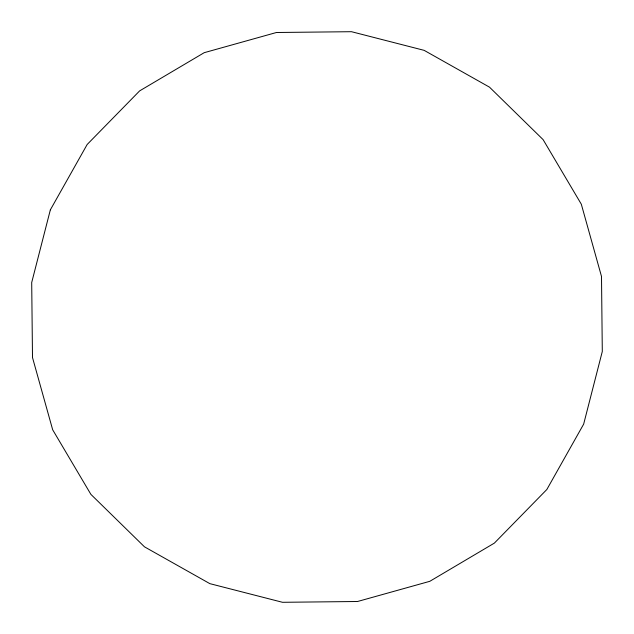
<?xml version="1.0" encoding="UTF-8"?>
<svg xmlns="http://www.w3.org/2000/svg" width="634" height="634" viewBox="0 0 634 634"><rect width="100%" height="100%" fill="white"/><g stroke="black" fill="none" stroke-linecap="round" stroke-linejoin="round"><path stroke-width="0.95" d="M50.348 209.862L31.7 282.526L32.5 357.544L52.685 429.797L90.884 494.361L144.497 546.841L209.862 583.652L282.526 602.3L357.544 601.5L429.797 581.315L494.361 543.116L546.841 489.503L583.652 424.138L602.3 351.474L601.5 276.456L581.315 204.203L543.116 139.638L489.503 87.159L424.138 50.348L351.474 31.7L276.456 32.5L204.203 52.685L139.638 90.884L87.159 144.497L50.348 209.862"/></g></svg>
